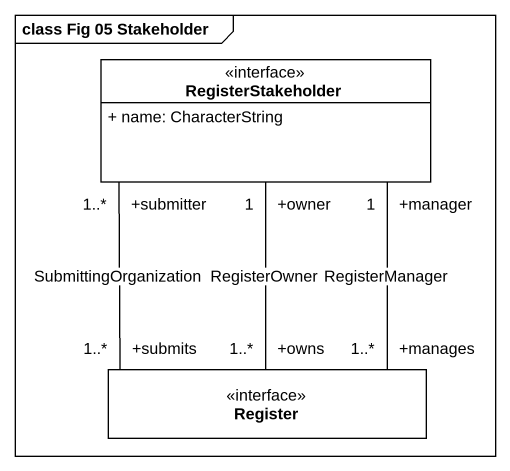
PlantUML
@startuml
mainframe class Fig 05 Stakeholder
hide circle
hide empty members
skinparam classAttributeIconSize 0
class RegisterStakeholder <<interface>> #FFFFFF {
  + name: CharacterString
}
class Register <<interface>> #FFFFFF
Register "+manages\n1..*" -up- "+manager\n1" RegisterStakeholder : RegisterManager
Register "+submits\n1..*" -up- "+submitter\n1..*" RegisterStakeholder : SubmittingOrganization
Register "+owns\n1..*" -up- "+owner\n1" RegisterStakeholder : RegisterOwner
@enduml
